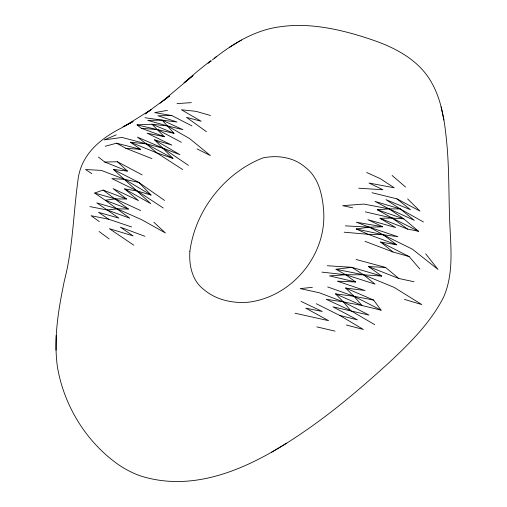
<?xml version="1.0" encoding="UTF-8"?>
<svg xmlns="http://www.w3.org/2000/svg" width="507" height="507" viewBox="0 0 507 507"><rect width="100%" height="100%" fill="white"/><g stroke="black" fill="none" stroke-linecap="round" stroke-linejoin="round"><path stroke-width="0.76" d="M212.344 59.946C232.276 43.951 255.027 29.755 280.916 26.668C305.797 23.164 331.001 27.6 354.951 34.381A74.079 13.436 14.8 0 1 374.039 40.49C395.834 48.083 417.635 59.756 430.069 79.992C442.592 100.335 445.108 124.779 447.225 148.063C449.411 175.542 448.606 203.136 450.153 230.647C451.338 252.86 452.77 276.112 443.657 297.02C430.728 322.522 410.062 342.935 389.446 362.296C365.61 383.976 341.192 405.112 315.031 423.979C265.617 459.38 203.015 495.764 140.433 475.896A86.323 66.417 51.4 0 1 119.329 465.255C86.684 442.674 64.186 406.316 57.481 367.29C53.362 338.308 58.527 309.15 64.351 280.789C72.831 248.278 73.3 214.619 77.799 181.525C80.372 154.527 100.551 138.265 123.233 127.035M56.214 335.374L56.055 350.198M160.022 103.314L193.072 75.556L184.054 82.799L197.933 70.891L210.494 60.878M208.181 63.324L211.216 60.84L210.088 61.765M214.252 58.356L216.679 56.366M163.653 100.684L169.63 95.874L145.243 113.802M145.313 113.872L151.004 109.715L123.866 126.636M229.341 47.411L241.44 40.021M271.6 452.212L286.702 443.181M129.519 123.512L130.825 122.757M125.115 125.977L128.265 124.215M127.846 124.462L133.126 121.528L122.948 126.731M116.274 134.849L104.214 139.881L121.953 137.441L163.254 148.285L179.871 154.648L154.489 139.824L172.938 158.406L156.777 152.867L130.4 142.214L146.358 143.925L172.938 158.406M94.682 193.059L103.079 190.074L126.554 199.01L115.26 198.883L105.215 200.246L94.682 193.059L115.26 198.883L140.629 210.551M105.177 146.27L116.547 143.202L140.762 149.388L130.4 142.214M167.411 110.355L154.679 112.617L171.841 115.577L191.938 125.913M382.703 226.775L356.396 222.224L369.33 227.174L383.121 234.741L396.778 244.818L368.088 234.297L356.193 228.98L369.33 227.174L382.703 226.775L367.949 219.715L395.58 227.504L379.971 218.302L392.184 218.067L403.826 218.859L418.529 231.268L407.641 229.113L379.971 218.302M345.584 288.008L373.627 300.068L381.093 310.17L361.966 305.499L354 296.278L345.584 288.008L365.021 290.53L337.326 281.17L355.629 281.974L345.723 274.756L335.995 269.274L351.757 267.297L381.733 276.1L368.557 266.587L385.567 267.436L398.8 278.489L413.978 281.74M89.872 206.59L107.186 209.999L117.155 208.846L128.429 209.03L103.079 190.074M312.369 287.342L300.163 288.603L319.233 292.735L343.378 301.893L368.976 315.069L332.991 306.843L357.378 319.86L339.722 315.417L316.26 303.725M418.529 231.268L392.184 218.067L377.278 209.74L389.097 208.865L400.232 208.935L423.44 221.996M177.038 103.612L191.393 102.629M197.077 148.931L210.367 155.548L189.637 138.601L167.532 125.945L147.746 120.374L162.139 120.146L174.066 133.328L151.967 124.228L164.338 136.681L141.307 128.271L137.055 124.874L151.967 124.228L167.532 125.945L182.913 129.665L162.139 120.146L144.951 117.744M98.39 157.043L104.765 162.037L117.434 161.758L142.112 174.883M171.841 115.577L157.905 115.761L177.006 122.022L162.139 120.146M345.356 225.856L369.33 227.174L397.894 236.706L383.121 234.741L356.193 228.98M358.683 188.211L382.874 189.745L369.026 183.046L394.224 187.78L380.294 178.66L366.65 172.488M327.243 265.738L351.757 267.297L363.557 274.788L375.041 284.123L345.723 274.756L321.913 272.132M381.733 276.1L363.557 274.788L345.723 274.756L329.417 275.897L355.629 281.974M116.547 143.202L125.787 148.285L140.762 149.388M141.307 128.271L157.569 129.64L174.066 133.328M344.196 232.206L368.088 234.297L383.121 234.741L412.337 249.133L437.966 269.388L425.677 253.811M113.505 169.477L138.867 182.45L151.073 195.056L137.435 191.05L124.583 188.877L150.744 203.63L113.505 169.477L127.453 171.087L117.434 161.758M374.743 324.695L350.73 310.633L343.378 301.893L335.52 293.87L354 296.278L373.627 300.068M419.885 269.071L409.162 256.586L393.001 251.973L380.548 242.023L396.778 244.818M131.617 226.965L108.752 219.252L91.076 215.703L99.34 221.591M335.995 269.274L363.557 274.788L394.205 287.431L421.824 304.574L404.402 299.384M164.338 136.681L147.15 133.202L171.829 145.084L154.489 139.824M352.707 207.832L342.624 205.677L363.855 204.074L389.097 208.865L414.308 220.311L400.232 208.935L386.004 199.682L410.493 209.702L396.88 198.833L372.011 192.723M295.023 313.218L328.599 320.684L305.759 308.174L322.237 311.463L301.063 301.412M365.325 211.869L392.184 218.067L407.641 229.113M137.055 124.874L157.569 129.64L181.386 142.296M316.805 326.869L335.064 331.153M346.376 325.006L363.399 329.468L339.722 315.417M356.06 259.464L385.567 267.436M210.494 115.507L196.101 111.369L181.411 109.753L201.209 121.268L186.475 117.339L206.469 131.719M400.232 208.935L375.009 201.418L389.097 208.865L403.826 218.859L377.278 209.74M327.706 286.956L354 296.278L381.093 310.17M153.913 222.262L165.383 232.96L141.491 219.588L117.155 208.846L96.767 202.87L107.186 209.999L129.798 218.213L105.215 200.246L128.429 209.03M144.894 236.281L120.393 227.193L133.126 235.894L109.366 228.67L133.804 245.192M365.04 241.326L393.001 251.973M368.557 266.587L398.8 278.489M125.787 148.285L151.961 158.628M104.765 162.037L127.453 171.087M335.52 293.87L361.966 305.499L343.378 301.893L326.172 299.276L350.73 310.633M380.548 242.023L409.162 256.586M396.88 198.833L419.967 211.089L407.609 198.915M151.073 195.056L124.665 179.358L101.356 170.409L85.499 169.509L91.887 173.692M182.742 169.604L156.777 152.867L146.358 143.925L137.467 137.124L163.254 148.285L188.395 165.352M163.298 208.022L137.435 191.05L111.857 178.578L124.665 179.358L138.867 182.45L164.56 200.449M108.752 219.252L98.542 212.344L118.911 218.124L107.186 209.999M99.093 231.503L109.157 238.93M126.554 199.01L113.086 188.61L138.481 200.607L124.583 188.877M392.107 175.454L405.549 187.026M441.071 106.838L443.904 120.083M189.884 251.466C188.921 265.294 192.077 280.625 203.713 289.421C215.881 299.967 232.688 303.535 248.443 302.21C292.4 296.791 327.154 254.444 323.599 210.228C322.357 194.523 318.535 177.146 305.182 167.196C293.673 157.132 277.31 154.831 262.715 157.988C224.557 172.957 195.018 210.766 189.884 251.466"/></g></svg>
